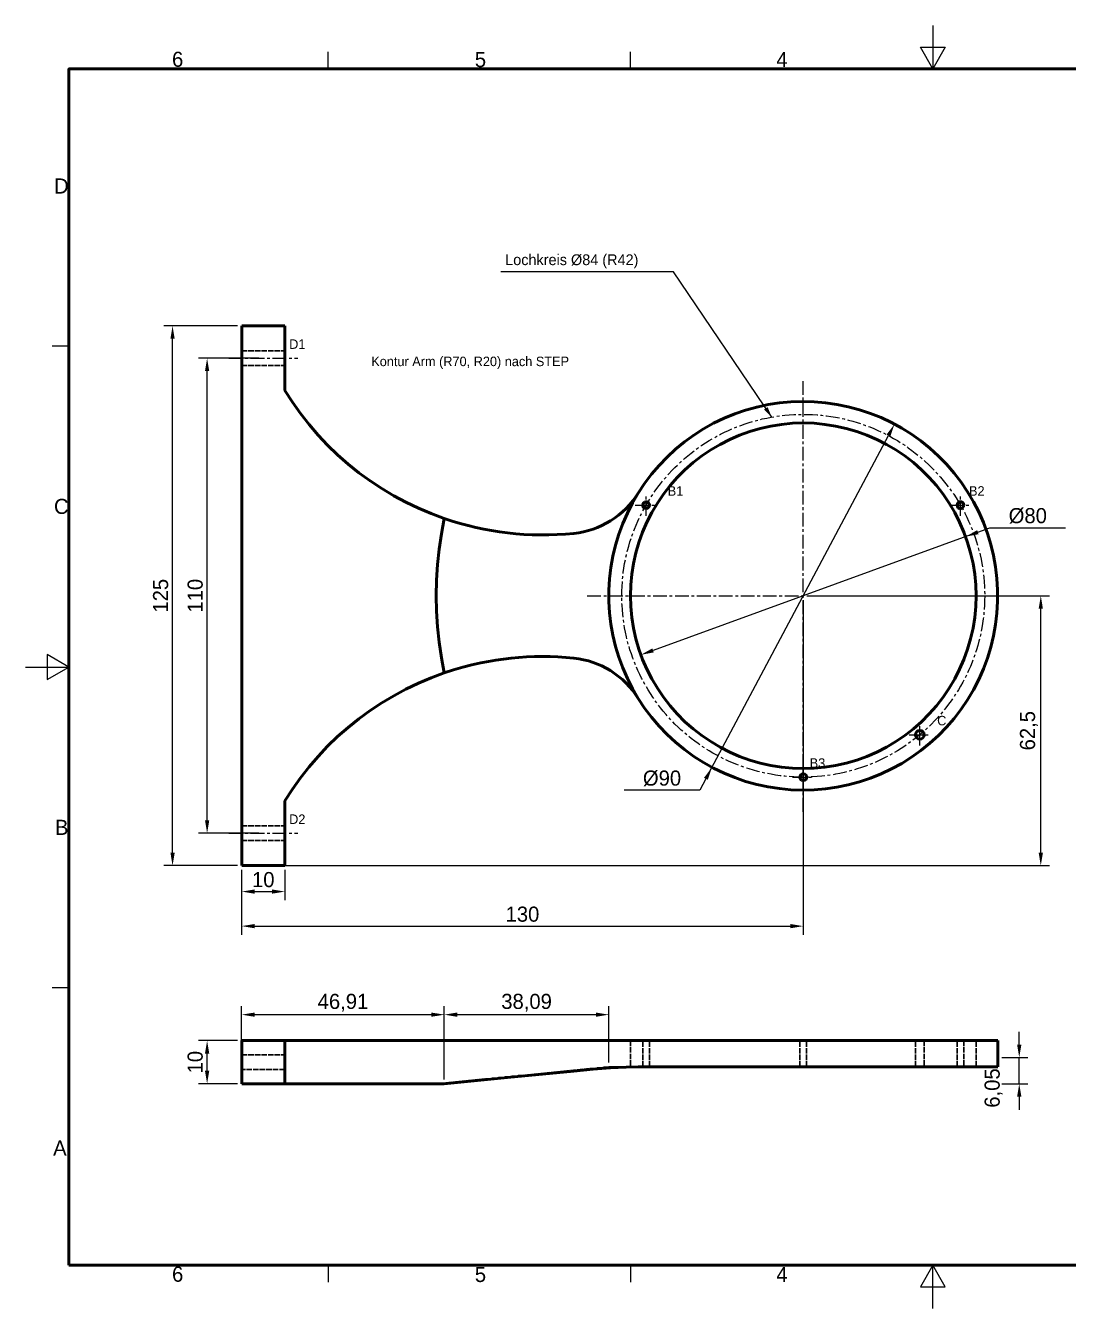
# Model space of a CAD drawing. Header units: metres. Extents: x 0 to 420, y 0 to 297.
# Drawn here: x 0 to 241.4, y 0 to 297 of the extents above; entities that cross this region are included whole.
import ezdxf
from ezdxf.enums import TextEntityAlignment as Align

# ---------------------------------------------------------------- set-up
doc = ezdxf.new("R2010")
doc.units = ezdxf.units.M
doc.linetypes.add('CENTER', pattern=[5.08, 3.175, -0.635, 0.635, -0.635])
doc.linetypes.add('DASHED', pattern=[1.524, 1.27, -0.254])
for name, color, linetype, lineweight in [('DUENN', 7, 'CONTINUOUS', 18), ('MASS', 7, 'CONTINUOUS', 18), ('MITTE', 7, 'CENTER', 18), ('RAHMEN', 7, 'CONTINUOUS', 50), ('SICHT', 7, 'CONTINUOUS', 50), ('TEXT', 7, 'CONTINUOUS', 25), ('VERDECKT', 7, 'DASHED', 25)]:
    doc.layers.add(name, color=color, linetype=linetype, lineweight=lineweight)
doc.dimstyles.new('ISO_HZ', dxfattribs={"dimtxt": 3.5, "dimasz": 3, "dimexe": 2, "dimexo": 1, "dimgap": 1, "dimtad": 1, "dimtxsty": 'Standard', "dimcen": 2.5, "dimclrd": 7, "dimclre": 7, "dimclrt": 7, "dimazin": 3, "dimtfac": 1, "dimtmove": 0, "dimatfit": 3, "dimlwd": 18, "dimlwe": 18})

# ---------------------------------------------------------------- blocks, each defined once
blk = doc.blocks.new('_CLOSEDFILLED')
at = {"color": 0, "linetype": 'BYBLOCK'}
blk.add_solid([(-1, 0.164), (0, 0), (-1, -0.164)], dxfattribs=at)
blk = doc.blocks.new('*D8')
at = {"color": 7, "lineweight": 18}
for p, q in [((230, 61.05), (230, 64.05)), ((226, 58.05), (232, 58.05)), ((230, 52), (230, 58.05)), ((226, 52), (232, 52)), ((230, 49), (230, 46))]:
    blk.add_line(p, q, dxfattribs=at)
at = {"layer": 'Defpoints'}
for p in [(225, 58.05), (225, 52), (230, 52)]:
    blk.add_point(p, dxfattribs=at)
at = {"layer": 'MASS', "color": 7, "xscale": 3, "yscale": 3}
for p, rotation in [((230, 58.05), 270), ((230, 52), 90)]:
    blk.add_blockref('_CLOSEDFILLED', p, dxfattribs=dict(at, rotation=rotation))
at = {"layer": 'MASS', "color": 7, "insert": (224.05, 51.02), "char_height": 3.5, "attachment_point": 5, "rotation": 90}
blk.add_mtext('6,05', dxfattribs=at)

msp = doc.modelspace()

# ---------------------------------------------------------------- linework, layer by layer
at = {"layer": 'DUENN'}
for points in [[(210, 297), (210, 287), (207.113, 292), (212.887, 292), (210, 287)], [(70, 287), (70, 290.9)], [(140, 287), (140, 290.9)], [(10, 222.75), (6.1, 222.75)], [(0, 148.5), (10, 148.5), (5, 151.387), (5, 145.613), (10, 148.5)], [(10, 74.25), (6.1, 74.25)], [(70, 10), (70, 6.1)], [(140, 10), (140, 6.1)], [(210, 0), (210, 10), (207.113, 5), (212.887, 5), (210, 10)]]:
    msp.add_lwpolyline(points, dxfattribs=at)
at = {"layer": 'MASS'}
msp.add_lwpolyline([(172.707, 206.362), (150, 240), (110, 240)], dxfattribs=at)
msp.add_solid([(172.707, 206.362), (171.748, 208.671), (170.924, 208.115)], dxfattribs=at)
at = {"layer": 'MITTE'}
for p, q in [((47, 220), (63, 220)), ((180, 115), (180, 215)), ((143.627, 183.5), (143.627, 188.5)), ((216.373, 183.5), (216.373, 188.5)), ((141.127, 186), (146.127, 186)), ((213.873, 186), (218.873, 186)), ((130, 165), (230, 165)), ((206.997, 130.326), (206.997, 135.326)), ((204.497, 132.826), (209.497, 132.826)), ((180, 120.5), (180, 125.5)), ((177.5, 123), (182.5, 123)), ((47, 110), (63, 110))]:
    msp.add_line(p, q, dxfattribs=at)
msp.add_circle((180, 165), 42, dxfattribs=at)
at = {"layer": 'RAHMEN'}
msp.add_lwpolyline([(10, 10), (10, 287), (410, 287), (410, 10), (10, 10)], dxfattribs=at)
at = {"layer": 'SICHT'}
for points in [[(50.005, 227.5), (50.005, 102.5)], [(60.005, 227.5), (50.005, 227.5)], [(60.005, 212.5), (60.005, 227.5)], [(96.909, 182.889), (93.891, 184.006), (90.928, 185.26), (88.026, 186.649), (85.191, 188.17), (82.428, 189.819), (79.745, 191.594), (77.145, 193.49), (74.636, 195.503), (72.222, 197.63), (69.908, 199.865), (67.699, 202.205), (65.6, 204.643), (63.615, 207.175), (61.749, 209.796), (60.005, 212.5)], [(141.799, 141.224), (143.279, 138.997), (144.888, 136.861), (146.621, 134.825), (148.472, 132.896), (150.434, 131.08), (152.501, 129.384), (154.664, 127.813), (156.918, 126.374), (159.252, 125.071), (161.66, 123.909), (164.133, 122.892), (166.662, 122.024), (169.238, 121.307), (171.851, 120.745), (174.494, 120.339), (177.156, 120.09), (179.828, 120), (182.501, 120.069), (185.165, 120.297), (187.811, 120.682), (190.429, 121.224), (193.01, 121.92), (195.546, 122.769), (198.026, 123.766), (200.443, 124.909), (202.788, 126.194), (205.053, 127.615), (207.229, 129.169), (209.309, 130.849), (211.285, 132.65), (213.151, 134.564), (214.9, 136.587), (216.526, 138.709), (218.023, 140.924), (219.386, 143.225), (220.609, 145.602), (221.69, 148.048), (222.623, 150.553), (223.406, 153.11), (224.035, 155.708), (224.509, 158.339), (224.826, 160.994), (224.985, 163.663), (224.985, 166.337), (224.826, 169.006), (224.509, 171.661), (224.035, 174.292), (223.406, 176.89), (222.623, 179.447), (221.69, 181.952), (220.609, 184.398), (219.386, 186.775), (218.023, 189.076), (216.526, 191.291), (214.9, 193.413), (213.151, 195.436), (211.285, 197.35), (209.309, 199.151), (207.229, 200.831), (205.053, 202.385), (202.788, 203.806), (200.443, 205.091), (198.026, 206.234), (195.546, 207.231), (193.01, 208.08), (190.429, 208.776), (187.811, 209.318), (185.165, 209.703), (182.501, 209.931), (179.828, 210), (177.156, 209.91), (174.494, 209.661), (171.851, 209.255), (169.238, 208.693), (166.662, 207.976), (164.133, 207.108), (161.66, 206.091), (159.252, 204.929), (156.918, 203.626), (154.664, 202.187), (152.501, 200.616), (150.434, 198.92), (148.472, 197.104), (146.621, 195.175), (144.888, 193.139), (143.279, 191.003), (141.799, 188.776)], [(220.005, 165), (219.926, 162.488), (219.689, 159.987), (219.296, 157.505), (218.748, 155.052), (218.047, 152.639), (217.196, 150.275), (216.198, 147.969), (215.057, 145.73), (213.778, 143.567), (212.366, 141.489), (210.825, 139.503), (209.164, 137.618), (207.387, 135.841), (205.502, 134.179), (203.516, 132.639), (201.438, 131.227), (199.275, 129.948), (197.036, 128.807), (194.73, 127.809), (192.366, 126.958), (189.952, 126.257), (187.5, 125.709), (185.018, 125.315), (182.517, 125.079), (180.005, 125), (177.493, 125.079), (174.992, 125.315), (172.51, 125.709), (170.057, 126.257), (167.644, 126.958), (165.28, 127.809), (162.974, 128.807), (160.735, 129.948), (158.572, 131.227), (156.493, 132.639), (154.508, 134.179), (152.623, 135.841), (150.846, 137.618), (149.184, 139.503), (147.644, 141.489), (146.232, 143.567), (144.953, 145.73), (143.812, 147.969), (142.814, 150.275), (141.963, 152.639), (141.262, 155.052), (140.713, 157.505), (140.32, 159.987), (140.084, 162.488), (140.005, 165), (140.084, 167.512), (140.32, 170.013), (140.713, 172.495), (141.262, 174.948), (141.963, 177.361), (142.814, 179.725), (143.812, 182.031), (144.953, 184.27), (146.232, 186.433), (147.644, 188.511), (149.184, 190.497), (150.846, 192.382), (152.623, 194.159), (154.508, 195.821), (156.493, 197.361), (158.572, 198.773), (160.735, 200.052), (162.974, 201.193), (165.28, 202.191), (167.644, 203.042), (170.057, 203.743), (172.51, 204.291), (174.992, 204.685), (177.493, 204.921), (180.005, 205), (182.517, 204.921), (185.018, 204.685), (187.5, 204.291), (189.952, 203.743), (192.366, 203.042), (194.73, 202.191), (197.036, 201.193), (199.275, 200.052), (201.438, 198.773), (203.516, 197.361), (205.502, 195.821), (207.387, 194.159), (209.164, 192.382), (210.825, 190.497), (212.366, 188.511), (213.778, 186.433), (215.057, 184.27), (216.198, 182.031), (217.196, 179.725), (218.047, 177.361), (218.748, 174.948), (219.296, 172.495), (219.689, 170.013), (219.926, 167.512), (220.005, 165)], [(126.872, 179.449), (128.022, 179.603), (129.155, 179.822), (130.261, 180.101), (131.332, 180.435), (132.36, 180.82), (133.365, 181.263), (134.366, 181.773), (135.355, 182.348), (136.32, 182.984), (137.254, 183.68), (138.146, 184.432), (138.99, 185.234), (139.782, 186.079), (140.517, 186.957), (141.191, 187.859), (141.799, 188.776)], [(141.799, 188.776), (140.472, 186.498), (139.281, 184.146), (138.23, 181.728), (137.322, 179.253), (136.56, 176.729), (135.948, 174.164), (135.487, 171.569), (135.179, 168.95), (135.024, 166.318), (135.024, 163.682), (135.179, 161.05), (135.487, 158.431), (135.948, 155.836), (136.56, 153.271), (137.322, 150.747), (138.23, 148.272), (139.281, 145.854), (140.472, 143.502), (141.799, 141.224)], [(143.24, 186.679), (143.573, 186.781), (143.918, 186.729), (144.206, 186.533), (144.381, 186.231), (144.407, 185.883), (144.279, 185.559), (144.024, 185.321), (143.69, 185.219), (143.346, 185.271), (143.057, 185.467), (142.883, 185.769), (142.857, 186.117), (142.984, 186.441), (143.24, 186.679)], [(217.161, 186), (217.084, 185.66), (216.866, 185.387), (216.552, 185.236), (216.204, 185.236), (215.889, 185.387), (215.672, 185.66), (215.594, 186), (215.672, 186.34), (215.889, 186.613), (216.204, 186.764), (216.552, 186.764), (216.866, 186.613), (217.084, 186.34), (217.161, 186)], [(96.909, 182.889), (96.225, 179.35), (95.692, 175.785), (95.31, 172.201), (95.081, 168.604), (95.005, 165), (95.081, 161.396), (95.31, 157.799), (95.692, 154.215), (96.225, 150.65), (96.909, 147.111)], [(96.909, 182.889), (98.746, 182.286), (100.581, 181.738), (102.411, 181.245), (104.229, 180.808), (106.034, 180.424), (107.855, 180.087), (109.698, 179.797), (111.56, 179.554), (113.439, 179.36), (115.334, 179.216), (117.24, 179.123), (119.157, 179.082), (121.08, 179.094), (123.009, 179.159), (124.94, 179.277), (126.872, 179.449)], [(126.872, 150.551), (125.046, 150.715), (123.219, 150.831), (121.395, 150.899), (119.575, 150.92), (117.76, 150.894), (115.953, 150.82), (114.157, 150.7), (112.373, 150.536), (110.603, 150.327), (108.85, 150.076), (107.115, 149.782), (105.401, 149.447), (103.297, 148.974), (101.176, 148.428), (99.044, 147.807), (96.909, 147.111)], [(141.799, 141.224), (141.191, 142.141), (140.517, 143.043), (139.782, 143.921), (138.99, 144.766), (138.146, 145.568), (137.254, 146.32), (136.32, 147.016), (135.355, 147.652), (134.366, 148.227), (133.365, 148.737), (132.36, 149.18), (131.332, 149.565), (130.261, 149.899), (129.155, 150.178), (128.022, 150.397), (126.872, 150.551)], [(60.005, 117.5), (61.749, 120.204), (63.615, 122.825), (65.6, 125.357), (67.699, 127.795), (69.908, 130.135), (72.222, 132.37), (74.636, 134.497), (77.145, 136.51), (79.745, 138.406), (82.428, 140.181), (85.191, 141.83), (88.026, 143.351), (90.928, 144.74), (93.891, 145.994), (96.909, 147.111)], [(208.002, 132.826), (207.926, 132.443), (207.709, 132.119), (207.385, 131.902), (207.002, 131.826), (206.619, 131.902), (206.295, 132.119), (206.078, 132.443), (206.002, 132.826), (206.078, 133.209), (206.295, 133.533), (206.619, 133.75), (207.002, 133.826), (207.385, 133.75), (207.709, 133.533), (207.926, 133.209), (208.002, 132.826)], [(179.613, 122.321), (179.358, 122.559), (179.23, 122.883), (179.256, 123.231), (179.431, 123.533), (179.719, 123.729), (180.063, 123.781), (180.397, 123.679), (180.652, 123.441), (180.78, 123.117), (180.754, 122.769), (180.579, 122.467), (180.291, 122.271), (179.946, 122.219), (179.613, 122.321)], [(60.005, 102.5), (60.005, 117.5)], [(50.005, 102.5), (60.005, 102.5)], [(50.005, 62), (50.005, 52)], [(60.005, 62), (50.005, 62)], [(126.872, 62), (121.265, 62), (115.649, 62), (110.058, 62), (104.53, 62), (99.099, 62), (93.801, 62), (88.669, 62), (83.738, 62), (79.037, 62), (74.599, 62), (70.451, 62), (66.619, 62), (63.13, 62), (60.005, 62)], [(60.005, 62), (60.005, 52)], [(141.799, 62), (141.076, 62), (140.284, 62), (139.426, 62), (138.506, 62), (137.529, 62), (136.497, 62), (135.417, 62), (134.291, 62), (133.125, 62), (131.924, 62), (130.693, 62), (129.437, 62), (128.161, 62), (126.872, 62)], [(225.005, 62), (224.24, 62), (221.971, 62), (218.276, 62), (213.28, 62), (207.153, 62), (200.102, 62), (192.369, 62), (184.215, 62), (175.918, 62), (167.76, 62), (160.019, 62), (152.956, 62), (146.814, 62), (141.799, 62)], [(225.005, 62), (225.005, 55.95)], [(96.909, 52), (111.56, 53.484), (126.872, 54.956)], [(126.872, 54.956), (131.332, 55.351), (135.355, 55.663), (138.99, 55.877), (141.799, 55.95)], [(225.005, 55.95), (224.24, 55.95), (221.971, 55.95), (218.276, 55.95), (213.28, 55.95), (207.153, 55.95), (200.102, 55.95), (192.369, 55.95), (184.215, 55.95), (175.918, 55.95), (167.76, 55.95), (160.019, 55.95), (152.956, 55.95), (146.814, 55.95), (141.799, 55.95)], [(60.005, 52), (50.005, 52)], [(96.909, 52), (93.678, 52), (90.51, 52), (87.413, 52), (84.394, 52), (81.461, 52), (78.62, 52), (75.879, 52), (73.244, 52), (70.722, 52), (68.319, 52), (66.04, 52), (63.891, 52), (61.878, 52), (60.005, 52)]]:
    msp.add_lwpolyline(points, dxfattribs=at)
at = {"layer": 'VERDECKT'}
for points in [[(50.005, 227.5), (50.005, 102.5)], [(60.005, 227.5), (50.005, 227.5)], [(60.005, 212.5), (60.005, 227.5)], [(50.005, 218.3), (50.005, 218.343), (50.005, 218.468), (50.005, 218.671), (50.005, 218.94), (50.005, 219.262), (50.005, 219.622), (50.005, 220), (50.005, 220.378), (50.005, 220.738), (50.005, 221.06), (50.005, 221.329), (50.005, 221.532), (50.005, 221.657), (50.005, 221.7)], [(50.005, 221.7), (50.005, 221.689), (50.005, 221.657), (50.005, 221.605), (50.005, 221.532), (50.005, 221.439), (50.005, 221.329), (50.005, 221.202), (50.005, 221.06), (50.005, 220.904), (50.005, 220.738), (50.005, 220.561), (50.005, 220.378), (50.005, 220.19), (50.005, 220)], [(50.005, 221.7), (60.005, 221.7)], [(50.005, 220), (50.005, 219.81), (50.005, 219.622), (50.005, 219.439), (50.005, 219.262), (50.005, 219.096), (50.005, 218.94), (50.005, 218.798), (50.005, 218.671), (50.005, 218.561), (50.005, 218.468), (50.005, 218.395), (50.005, 218.343), (50.005, 218.311), (50.005, 218.3)], [(60.005, 220), (60.005, 220.19), (60.005, 220.378), (60.005, 220.561), (60.005, 220.738), (60.005, 220.904), (60.005, 221.06), (60.005, 221.202), (60.005, 221.329), (60.005, 221.439), (60.005, 221.532), (60.005, 221.605), (60.005, 221.657), (60.005, 221.689), (60.005, 221.7)], [(60.005, 221.7), (60.005, 221.657), (60.005, 221.532), (60.005, 221.329), (60.005, 221.06), (60.005, 220.738), (60.005, 220.378), (60.005, 220), (60.005, 219.622), (60.005, 219.262), (60.005, 218.94), (60.005, 218.671), (60.005, 218.468), (60.005, 218.343), (60.005, 218.3)], [(60.005, 218.3), (60.005, 218.311), (60.005, 218.343), (60.005, 218.395), (60.005, 218.468), (60.005, 218.561), (60.005, 218.671), (60.005, 218.798), (60.005, 218.94), (60.005, 219.096), (60.005, 219.262), (60.005, 219.439), (60.005, 219.622), (60.005, 219.81), (60.005, 220)], [(50.005, 218.3), (60.005, 218.3)], [(126.872, 179.449), (123.605, 179.189), (120.329, 179.083), (117.052, 179.129), (113.781, 179.329), (110.522, 179.682), (107.284, 180.187), (104.073, 180.843), (100.896, 181.649), (97.761, 182.602), (94.673, 183.701), (91.641, 184.944), (88.669, 186.327), (85.766, 187.847), (82.937, 189.502), (80.189, 191.288), (77.527, 193.2), (74.958, 195.234), (72.487, 197.387), (70.119, 199.653), (67.86, 202.027), (65.714, 204.504), (63.687, 207.079), (61.782, 209.747), (60.005, 212.5)], [(141.799, 141.224), (143.279, 138.997), (144.888, 136.861), (146.621, 134.825), (148.472, 132.896), (150.434, 131.08), (152.501, 129.384), (154.664, 127.813), (156.918, 126.374), (159.252, 125.071), (161.66, 123.909), (164.133, 122.892), (166.662, 122.024), (169.238, 121.307), (171.851, 120.745), (174.494, 120.339), (177.156, 120.09), (179.828, 120), (182.501, 120.069), (185.165, 120.297), (187.811, 120.682), (190.429, 121.224), (193.01, 121.92), (195.546, 122.769), (198.026, 123.766), (200.443, 124.909), (202.788, 126.194), (205.053, 127.615), (207.229, 129.169), (209.309, 130.849), (211.285, 132.65), (213.151, 134.564), (214.9, 136.587), (216.526, 138.709), (218.023, 140.924), (219.386, 143.225), (220.609, 145.602), (221.69, 148.048), (222.623, 150.553), (223.406, 153.11), (224.035, 155.708), (224.509, 158.339), (224.826, 160.994), (224.985, 163.663), (224.985, 166.337), (224.826, 169.006), (224.509, 171.661), (224.035, 174.292), (223.406, 176.89), (222.623, 179.447), (221.69, 181.952), (220.609, 184.398), (219.386, 186.775), (218.023, 189.076), (216.526, 191.291), (214.9, 193.413), (213.151, 195.436), (211.285, 197.35), (209.309, 199.151), (207.229, 200.831), (205.053, 202.385), (202.788, 203.806), (200.443, 205.091), (198.026, 206.234), (195.546, 207.231), (193.01, 208.08), (190.429, 208.776), (187.811, 209.318), (185.165, 209.703), (182.501, 209.931), (179.828, 210), (177.156, 209.91), (174.494, 209.661), (171.851, 209.255), (169.238, 208.693), (166.662, 207.976), (164.133, 207.108), (161.66, 206.091), (159.252, 204.929), (156.918, 203.626), (154.664, 202.187), (152.501, 200.616), (150.434, 198.92), (148.472, 197.104), (146.621, 195.175), (144.888, 193.139), (143.279, 191.003), (141.799, 188.776)], [(220.005, 165), (219.926, 162.488), (219.689, 159.987), (219.296, 157.505), (218.748, 155.052), (218.047, 152.639), (217.196, 150.275), (216.198, 147.969), (215.057, 145.73), (213.778, 143.567), (212.366, 141.489), (210.825, 139.503), (209.164, 137.618), (207.387, 135.841), (205.502, 134.179), (203.516, 132.639), (201.438, 131.227), (199.275, 129.948), (197.036, 128.807), (194.73, 127.809), (192.366, 126.958), (189.952, 126.257), (187.5, 125.709), (185.018, 125.315), (182.517, 125.079), (180.005, 125), (177.493, 125.079), (174.992, 125.315), (172.51, 125.709), (170.057, 126.257), (167.644, 126.958), (165.28, 127.809), (162.974, 128.807), (160.735, 129.948), (158.572, 131.227), (156.493, 132.639), (154.508, 134.179), (152.623, 135.841), (150.846, 137.618), (149.184, 139.503), (147.644, 141.489), (146.232, 143.567), (144.953, 145.73), (143.812, 147.969), (142.814, 150.275), (141.963, 152.639), (141.262, 155.052), (140.713, 157.505), (140.32, 159.987), (140.084, 162.488), (140.005, 165), (140.084, 167.512), (140.32, 170.013), (140.713, 172.495), (141.262, 174.948), (141.963, 177.361), (142.814, 179.725), (143.812, 182.031), (144.953, 184.27), (146.232, 186.433), (147.644, 188.511), (149.184, 190.497), (150.846, 192.382), (152.623, 194.159), (154.508, 195.821), (156.493, 197.361), (158.572, 198.773), (160.735, 200.052), (162.974, 201.193), (165.28, 202.191), (167.644, 203.042), (170.057, 203.743), (172.51, 204.291), (174.992, 204.685), (177.493, 204.921), (180.005, 205), (182.517, 204.921), (185.018, 204.685), (187.5, 204.291), (189.952, 203.743), (192.366, 203.042), (194.73, 202.191), (197.036, 201.193), (199.275, 200.052), (201.438, 198.773), (203.516, 197.361), (205.502, 195.821), (207.387, 194.159), (209.164, 192.382), (210.825, 190.497), (212.366, 188.511), (213.778, 186.433), (215.057, 184.27), (216.198, 182.031), (217.196, 179.725), (218.047, 177.361), (218.748, 174.948), (219.296, 172.495), (219.689, 170.013), (219.926, 167.512), (220.005, 165)], [(141.799, 188.776), (140.866, 187.408), (139.824, 186.12), (138.678, 184.924), (137.437, 183.827), (136.11, 182.836), (134.705, 181.958), (133.233, 181.2), (131.702, 180.566), (130.125, 180.06), (128.511, 179.687), (126.872, 179.449)], [(143.24, 186.679), (142.984, 186.441), (142.857, 186.117), (142.883, 185.769), (143.057, 185.467), (143.346, 185.271), (143.69, 185.219), (144.024, 185.321), (144.279, 185.559), (144.407, 185.883), (144.381, 186.231), (144.206, 186.533), (143.918, 186.729), (143.573, 186.781), (143.24, 186.679)], [(217.161, 186), (217.084, 186.34), (216.866, 186.613), (216.552, 186.764), (216.204, 186.764), (215.889, 186.613), (215.672, 186.34), (215.594, 186), (215.672, 185.66), (215.889, 185.387), (216.204, 185.236), (216.552, 185.236), (216.866, 185.387), (217.084, 185.66), (217.161, 186)], [(60.005, 117.5), (61.782, 120.253), (63.687, 122.921), (65.714, 125.496), (67.86, 127.973), (70.119, 130.347), (72.487, 132.613), (74.958, 134.766), (77.527, 136.8), (80.189, 138.712), (82.937, 140.498), (85.766, 142.153), (88.669, 143.673), (91.641, 145.056), (94.673, 146.299), (97.761, 147.398), (100.896, 148.351), (104.073, 149.157), (107.284, 149.813), (110.522, 150.318), (113.781, 150.671), (117.052, 150.871), (120.329, 150.917), (123.605, 150.811), (126.872, 150.551)], [(126.872, 150.551), (128.511, 150.313), (130.125, 149.94), (131.702, 149.434), (133.233, 148.8), (134.705, 148.042), (136.11, 147.164), (137.437, 146.173), (138.678, 145.076), (139.824, 143.88), (140.866, 142.592), (141.799, 141.224)], [(208.002, 132.826), (207.926, 133.209), (207.709, 133.533), (207.385, 133.75), (207.002, 133.826), (206.619, 133.75), (206.295, 133.533), (206.078, 133.209), (206.002, 132.826), (206.078, 132.443), (206.295, 132.119), (206.619, 131.902), (207.002, 131.826), (207.385, 131.902), (207.709, 132.119), (207.926, 132.443), (208.002, 132.826)], [(179.613, 122.321), (179.946, 122.219), (180.291, 122.271), (180.579, 122.467), (180.754, 122.769), (180.78, 123.117), (180.652, 123.441), (180.397, 123.679), (180.063, 123.781), (179.719, 123.729), (179.431, 123.533), (179.256, 123.231), (179.23, 122.883), (179.358, 122.559), (179.613, 122.321)], [(60.005, 102.5), (60.005, 117.5)], [(50.005, 108.3), (50.005, 108.343), (50.005, 108.468), (50.005, 108.671), (50.005, 108.94), (50.005, 109.262), (50.005, 109.622), (50.005, 110), (50.005, 110.378), (50.005, 110.738), (50.005, 111.06), (50.005, 111.329), (50.005, 111.532), (50.005, 111.657), (50.005, 111.7)], [(50.005, 111.7), (50.005, 111.689), (50.005, 111.657), (50.005, 111.605), (50.005, 111.532), (50.005, 111.439), (50.005, 111.329), (50.005, 111.202), (50.005, 111.06), (50.005, 110.904), (50.005, 110.738), (50.005, 110.561), (50.005, 110.378), (50.005, 110.19), (50.005, 110)], [(50.005, 111.7), (60.005, 111.7)], [(50.005, 110), (50.005, 109.81), (50.005, 109.622), (50.005, 109.439), (50.005, 109.262), (50.005, 109.096), (50.005, 108.94), (50.005, 108.798), (50.005, 108.671), (50.005, 108.561), (50.005, 108.468), (50.005, 108.395), (50.005, 108.343), (50.005, 108.311), (50.005, 108.3)], [(60.005, 110), (60.005, 110.19), (60.005, 110.378), (60.005, 110.561), (60.005, 110.738), (60.005, 110.904), (60.005, 111.06), (60.005, 111.202), (60.005, 111.329), (60.005, 111.439), (60.005, 111.532), (60.005, 111.605), (60.005, 111.657), (60.005, 111.689), (60.005, 111.7)], [(60.005, 111.7), (60.005, 111.657), (60.005, 111.532), (60.005, 111.329), (60.005, 111.06), (60.005, 110.738), (60.005, 110.378), (60.005, 110), (60.005, 109.622), (60.005, 109.262), (60.005, 108.94), (60.005, 108.671), (60.005, 108.468), (60.005, 108.343), (60.005, 108.3)], [(60.005, 108.3), (60.005, 108.311), (60.005, 108.343), (60.005, 108.395), (60.005, 108.468), (60.005, 108.561), (60.005, 108.671), (60.005, 108.798), (60.005, 108.94), (60.005, 109.096), (60.005, 109.262), (60.005, 109.439), (60.005, 109.622), (60.005, 109.81), (60.005, 110)], [(50.005, 108.3), (60.005, 108.3)], [(50.005, 102.5), (60.005, 102.5)], [(50.005, 62), (60.005, 62)], [(50.005, 62), (50.005, 52)], [(60.005, 62), (60.005, 52)], [(60.005, 62), (63.13, 62), (66.619, 62), (70.451, 62), (74.599, 62), (79.037, 62), (83.738, 62), (88.669, 62), (93.801, 62), (99.099, 62), (104.53, 62), (110.058, 62), (115.649, 62), (121.265, 62), (126.872, 62)], [(60.005, 62), (60.005, 52)], [(60.005, 62), (60.005, 52)], [(126.872, 62), (128.161, 62), (129.437, 62), (130.693, 62), (131.924, 62), (133.125, 62), (134.291, 62), (135.417, 62), (136.497, 62), (137.529, 62), (138.506, 62), (139.426, 62), (140.284, 62), (141.076, 62), (141.799, 62)], [(220.005, 62), (219.002, 62), (216.044, 62), (211.278, 62), (204.944, 62), (197.36, 62), (188.906, 62), (180.005, 62), (171.104, 62), (162.65, 62), (155.065, 62), (148.732, 62), (143.966, 62), (141.008, 62), (140.005, 62)], [(140.005, 62), (141.008, 62), (143.966, 62), (148.732, 62), (155.065, 62), (162.65, 62), (171.104, 62), (180.005, 62), (188.906, 62), (197.36, 62), (204.944, 62), (211.278, 62), (216.044, 62), (219.002, 62), (220.005, 62)], [(140.005, 62), (140.005, 55.95)], [(141.799, 62), (146.814, 62), (152.956, 62), (160.019, 62), (167.76, 62), (175.918, 62), (184.215, 62), (192.369, 62), (200.102, 62), (207.153, 62), (213.28, 62), (218.276, 62), (221.971, 62), (224.24, 62), (225.005, 62)], [(143.24, 62), (143.19, 62), (143.143, 62), (143.099, 62), (143.057, 62), (143.019, 62), (142.984, 62), (142.953, 62), (142.926, 62), (142.902, 62), (142.883, 62), (142.868, 62), (142.857, 62), (142.851, 62), (142.848, 62)], [(142.848, 62), (142.868, 62), (142.926, 62), (143.019, 62), (143.143, 62), (143.292, 62), (143.457, 62), (143.632, 62), (143.806, 62), (143.972, 62), (144.12, 62), (144.244, 62), (144.338, 62), (144.396, 62), (144.415, 62)], [(142.848, 55.95), (142.848, 62)], [(144.415, 62), (144.407, 62), (144.381, 62), (144.338, 62), (144.279, 62), (144.206, 62), (144.12, 62), (144.024, 62), (143.918, 62), (143.806, 62), (143.69, 62), (143.573, 62), (143.457, 62), (143.346, 62), (143.24, 62)], [(144.415, 55.95), (144.415, 62)], [(180.788, 62), (180.769, 62), (180.711, 62), (180.617, 62), (180.493, 62), (180.345, 62), (180.179, 62), (180.005, 62), (179.831, 62), (179.665, 62), (179.516, 62), (179.392, 62), (179.299, 62), (179.241, 62), (179.221, 62)], [(179.221, 62), (179.224, 62), (179.23, 62), (179.241, 62), (179.256, 62), (179.276, 62), (179.299, 62), (179.326, 62), (179.358, 62), (179.392, 62), (179.431, 62), (179.472, 62), (179.516, 62), (179.564, 62), (179.613, 62)], [(179.221, 55.95), (179.221, 62)], [(179.613, 62), (179.719, 62), (179.831, 62), (179.946, 62), (180.063, 62), (180.179, 62), (180.291, 62), (180.397, 62), (180.493, 62), (180.579, 62), (180.652, 62), (180.711, 62), (180.754, 62), (180.78, 62), (180.788, 62)], [(180.788, 55.95), (180.788, 62)], [(208.002, 62), (207.977, 62), (207.903, 62), (207.784, 62), (207.625, 62), (207.436, 62), (207.224, 62), (207.002, 62), (206.779, 62), (206.568, 62), (206.378, 62), (206.22, 62), (206.101, 62), (206.027, 62), (206.002, 62)], [(206.002, 62), (206.027, 62), (206.101, 62), (206.22, 62), (206.378, 62), (206.568, 62), (206.779, 62), (207.002, 62), (207.224, 62), (207.436, 62), (207.625, 62), (207.784, 62), (207.903, 62), (207.977, 62), (208.002, 62)], [(206.002, 55.95), (206.002, 62)], [(208.002, 62), (208.002, 55.95)], [(217.161, 62), (217.142, 62), (217.084, 62), (216.991, 62), (216.866, 62), (216.718, 62), (216.552, 62), (216.378, 62), (216.204, 62), (216.038, 62), (215.889, 62), (215.765, 62), (215.672, 62), (215.614, 62), (215.594, 62)], [(215.594, 62), (215.614, 62), (215.672, 62), (215.765, 62), (215.889, 62), (216.038, 62), (216.204, 62), (216.378, 62), (216.552, 62), (216.718, 62), (216.866, 62), (216.991, 62), (217.084, 62), (217.142, 62), (217.161, 62)], [(215.594, 55.95), (215.594, 62)], [(217.161, 62), (217.161, 55.95)], [(220.005, 55.95), (220.005, 62)], [(50.005, 55.3), (50.005, 55.343), (50.005, 55.468), (50.005, 55.671), (50.005, 55.94), (50.005, 56.262), (50.005, 56.622), (50.005, 57), (50.005, 57.378), (50.005, 57.738), (50.005, 58.06), (50.005, 58.329), (50.005, 58.532), (50.005, 58.657), (50.005, 58.7)], [(50.005, 58.7), (50.005, 58.657), (50.005, 58.532), (50.005, 58.329), (50.005, 58.06), (50.005, 57.738), (50.005, 57.378), (50.005, 57), (50.005, 56.622), (50.005, 56.262), (50.005, 55.94), (50.005, 55.671), (50.005, 55.468), (50.005, 55.343), (50.005, 55.3)], [(50.005, 55.3), (50.005, 55.343), (50.005, 55.468), (50.005, 55.671), (50.005, 55.94), (50.005, 56.262), (50.005, 56.622), (50.005, 57), (50.005, 57.378), (50.005, 57.738), (50.005, 58.06), (50.005, 58.329), (50.005, 58.532), (50.005, 58.657), (50.005, 58.7)], [(50.005, 58.7), (50.005, 58.657), (50.005, 58.532), (50.005, 58.329), (50.005, 58.06), (50.005, 57.738), (50.005, 57.378), (50.005, 57), (50.005, 56.622), (50.005, 56.262), (50.005, 55.94), (50.005, 55.671), (50.005, 55.468), (50.005, 55.343), (50.005, 55.3)], [(50.005, 58.7), (60.005, 58.7)], [(50.005, 58.7), (60.005, 58.7)], [(60.005, 55.3), (60.005, 55.343), (60.005, 55.468), (60.005, 55.671), (60.005, 55.94), (60.005, 56.262), (60.005, 56.622), (60.005, 57), (60.005, 57.378), (60.005, 57.738), (60.005, 58.06), (60.005, 58.329), (60.005, 58.532), (60.005, 58.657), (60.005, 58.7)], [(60.005, 58.7), (60.005, 58.657), (60.005, 58.532), (60.005, 58.329), (60.005, 58.06), (60.005, 57.738), (60.005, 57.378), (60.005, 57), (60.005, 56.622), (60.005, 56.262), (60.005, 55.94), (60.005, 55.671), (60.005, 55.468), (60.005, 55.343), (60.005, 55.3)], [(60.005, 55.3), (60.005, 55.343), (60.005, 55.468), (60.005, 55.671), (60.005, 55.94), (60.005, 56.262), (60.005, 56.622), (60.005, 57), (60.005, 57.378), (60.005, 57.738), (60.005, 58.06), (60.005, 58.329), (60.005, 58.532), (60.005, 58.657), (60.005, 58.7)], [(60.005, 58.7), (60.005, 58.657), (60.005, 58.532), (60.005, 58.329), (60.005, 58.06), (60.005, 57.738), (60.005, 57.378), (60.005, 57), (60.005, 56.622), (60.005, 56.262), (60.005, 55.94), (60.005, 55.671), (60.005, 55.468), (60.005, 55.343), (60.005, 55.3)], [(60.005, 55.3), (50.005, 55.3)], [(60.005, 55.3), (50.005, 55.3)], [(135.005, 55.95), (95.005, 52)], [(126.872, 54.956), (119.575, 54.267), (105.401, 52.868), (96.909, 52)], [(141.799, 55.95), (138.99, 55.877), (135.355, 55.663), (131.332, 55.351), (126.872, 54.956)], [(141.799, 55.95), (140.884, 55.95), (140.031, 55.95), (139.241, 55.95), (138.516, 55.95), (137.856, 55.95), (137.262, 55.95), (136.737, 55.95), (136.279, 55.95), (135.891, 55.95), (135.573, 55.95), (135.325, 55.95), (135.147, 55.95), (135.04, 55.95), (135.005, 55.95)], [(135.005, 55.95), (135.04, 55.95), (135.147, 55.95), (135.325, 55.95), (135.573, 55.95), (135.891, 55.95), (136.279, 55.95), (136.737, 55.95), (137.262, 55.95), (137.856, 55.95), (138.516, 55.95), (139.241, 55.95), (140.031, 55.95), (140.884, 55.95), (141.799, 55.95)], [(220.005, 55.95), (219.002, 55.95), (216.044, 55.95), (211.278, 55.95), (204.944, 55.95), (197.36, 55.95), (188.906, 55.95), (180.005, 55.95), (171.104, 55.95), (162.65, 55.95), (155.065, 55.95), (148.732, 55.95), (143.966, 55.95), (141.008, 55.95), (140.005, 55.95)], [(140.005, 55.95), (141.008, 55.95), (143.966, 55.95), (148.732, 55.95), (155.065, 55.95), (162.65, 55.95), (171.104, 55.95), (180.005, 55.95), (188.906, 55.95), (197.36, 55.95), (204.944, 55.95), (211.278, 55.95), (216.044, 55.95), (219.002, 55.95), (220.005, 55.95)], [(141.799, 55.95), (146.814, 55.95), (152.956, 55.95), (160.019, 55.95), (167.76, 55.95), (175.918, 55.95), (184.215, 55.95), (192.369, 55.95), (200.102, 55.95), (207.153, 55.95), (213.28, 55.95), (218.276, 55.95), (221.971, 55.95), (224.24, 55.95), (225.005, 55.95)], [(144.415, 55.95), (144.396, 55.95), (144.338, 55.95), (144.244, 55.95), (144.12, 55.95), (143.972, 55.95), (143.806, 55.95), (143.632, 55.95), (143.457, 55.95), (143.292, 55.95), (143.143, 55.95), (143.019, 55.95), (142.926, 55.95), (142.868, 55.95), (142.848, 55.95)], [(142.848, 55.95), (142.851, 55.95), (142.857, 55.95), (142.868, 55.95), (142.883, 55.95), (142.902, 55.95), (142.926, 55.95), (142.953, 55.95), (142.984, 55.95), (143.019, 55.95), (143.057, 55.95), (143.099, 55.95), (143.143, 55.95), (143.19, 55.95), (143.24, 55.95)], [(143.24, 55.95), (143.346, 55.95), (143.457, 55.95), (143.573, 55.95), (143.69, 55.95), (143.806, 55.95), (143.918, 55.95), (144.024, 55.95), (144.12, 55.95), (144.206, 55.95), (144.279, 55.95), (144.338, 55.95), (144.381, 55.95), (144.407, 55.95), (144.415, 55.95)], [(179.613, 55.95), (179.564, 55.95), (179.516, 55.95), (179.472, 55.95), (179.431, 55.95), (179.392, 55.95), (179.358, 55.95), (179.326, 55.95), (179.299, 55.95), (179.276, 55.95), (179.256, 55.95), (179.241, 55.95), (179.23, 55.95), (179.224, 55.95), (179.221, 55.95)], [(179.221, 55.95), (179.241, 55.95), (179.299, 55.95), (179.392, 55.95), (179.516, 55.95), (179.665, 55.95), (179.831, 55.95), (180.005, 55.95), (180.179, 55.95), (180.345, 55.95), (180.493, 55.95), (180.617, 55.95), (180.711, 55.95), (180.769, 55.95), (180.788, 55.95)], [(180.788, 55.95), (180.78, 55.95), (180.754, 55.95), (180.711, 55.95), (180.652, 55.95), (180.579, 55.95), (180.493, 55.95), (180.397, 55.95), (180.291, 55.95), (180.179, 55.95), (180.063, 55.95), (179.946, 55.95), (179.831, 55.95), (179.719, 55.95), (179.613, 55.95)], [(208.002, 55.95), (207.977, 55.95), (207.903, 55.95), (207.784, 55.95), (207.625, 55.95), (207.436, 55.95), (207.224, 55.95), (207.002, 55.95), (206.779, 55.95), (206.568, 55.95), (206.378, 55.95), (206.22, 55.95), (206.101, 55.95), (206.027, 55.95), (206.002, 55.95)], [(206.002, 55.95), (206.027, 55.95), (206.101, 55.95), (206.22, 55.95), (206.378, 55.95), (206.568, 55.95), (206.779, 55.95), (207.002, 55.95), (207.224, 55.95), (207.436, 55.95), (207.625, 55.95), (207.784, 55.95), (207.903, 55.95), (207.977, 55.95), (208.002, 55.95)], [(217.161, 55.95), (217.142, 55.95), (217.084, 55.95), (216.991, 55.95), (216.866, 55.95), (216.718, 55.95), (216.552, 55.95), (216.378, 55.95), (216.204, 55.95), (216.038, 55.95), (215.889, 55.95), (215.765, 55.95), (215.672, 55.95), (215.614, 55.95), (215.594, 55.95)], [(215.594, 55.95), (215.614, 55.95), (215.672, 55.95), (215.765, 55.95), (215.889, 55.95), (216.038, 55.95), (216.204, 55.95), (216.378, 55.95), (216.552, 55.95), (216.718, 55.95), (216.866, 55.95), (216.991, 55.95), (217.084, 55.95), (217.142, 55.95), (217.161, 55.95)], [(50.005, 52), (60.005, 52)], [(60.005, 52), (61.878, 52), (63.891, 52), (66.04, 52), (68.319, 52), (70.722, 52), (73.244, 52), (75.879, 52), (78.62, 52), (81.461, 52), (84.394, 52), (87.413, 52), (90.51, 52), (93.678, 52), (96.909, 52)], [(96.909, 52), (96.647, 52), (96.405, 52), (96.182, 52), (95.978, 52), (95.793, 52), (95.628, 52), (95.482, 52), (95.356, 52), (95.249, 52), (95.161, 52), (95.093, 52), (95.044, 52), (95.015, 52), (95.005, 52)], [(95.005, 52), (95.015, 52), (95.044, 52), (95.093, 52), (95.161, 52), (95.249, 52), (95.356, 52), (95.482, 52), (95.628, 52), (95.793, 52), (95.978, 52), (96.182, 52), (96.405, 52), (96.647, 52), (96.909, 52)]]:
    msp.add_lwpolyline(points, dxfattribs=at)

# ---------------------------------------------------------------- texts
at = {"layer": 'TEXT'}
for s, height, p in [('Lochkreis %%c84 (R42)', 2.5, (111, 240.8)), ('D1', 2.2, (61, 221.5)), ('Kontur Arm (R70, R20) nach STEP', 2.2, (80.005, 217.5)), ('B1', 2.2, (148.627, 187.5)), ('B2', 2.2, (218.373, 187.5)), ('C', 2.2, (210.997, 134.326)), ('B3', 2.2, (181.5, 124.5)), ('D2', 2.2, (61, 111.5))]:
    msp.add_text(s, height=height, dxfattribs=at).set_placement(p, align=Align.BOTTOM_LEFT)
at = {"layer": 'TEXT', "char_height": 3.5, "attachment_point": 1}
for s, insert in [('6', (33.883, 290.965)), ('5', (103.975, 290.9)), ('4', (173.779, 290.9)), ('D', (6.568, 261.625)), ('C', (6.559, 187.437)), ('B', (6.782, 113.125)), ('A', (6.361, 38.875)), ('6', (33.883, 9.665)), ('5', (103.975, 9.6)), ('4', (173.779, 9.6))]:
    msp.add_mtext(s, dxfattribs=dict(at, insert=insert))

# ---------------------------------------------------------------- dimensions: what is measured, and where the dimension line sits
at = {"layer": 'MASS'}
for base, p1, p2 in [((34.005, 102.5), (50, 102.5), (50, 227.5)), ((42.005, 110), (55, 110), (55, 220)), ((234.985, 102.5), (50, 102.5), (180, 165)), ((42.005, 52), (50.005, 52), (50.005, 62))]:
    msp.add_linear_dim(base=base, p1=p1, p2=p2, angle=90, dimstyle='ISO_HZ', override={"dimdec": 2, "dimlfac": 1}, dxfattribs=at).render()
for p1, p2, text in [((201.126, 204.733), (158.874, 125.267), '%%c90'), ((142.412, 151.319), (217.588, 178.681), '%%c80')]:
    msp.add_diameter_dim_2p(p1=p1, p2=p2, text=text, dimstyle='ISO_HZ', override={"dimtih": 0, "dimtoh": 1, "dimlfac": 1}, dxfattribs=at).render()
for base, p1, p2 in [((50, 88.5), (50, 102.5), (180, 165)), ((50, 96.5), (50, 102.5), (60, 102.5)), ((50, 68), (50, 52), (96.91, 52)), ((96.91, 68), (96.91, 52), (135, 55.95))]:
    msp.add_linear_dim(base=base, p1=p1, p2=p2, dimstyle='ISO_HZ', override={"dimdec": 2, "dimlfac": 1}, dxfattribs=at).render()
dim = msp.add_linear_dim(base=(230.005, 52), p1=(225.005, 52), p2=(225.005, 58.05), angle=90, dimstyle='ISO_HZ', override={"dimdec": 2, "dimlfac": 1}, dxfattribs=at)
dim.commit()
dim.dimension.update_dxf_attribs({"geometry": '*D8', "text_midpoint": (225.255, 55.025)})

doc.saveas('drawing.dxf')
